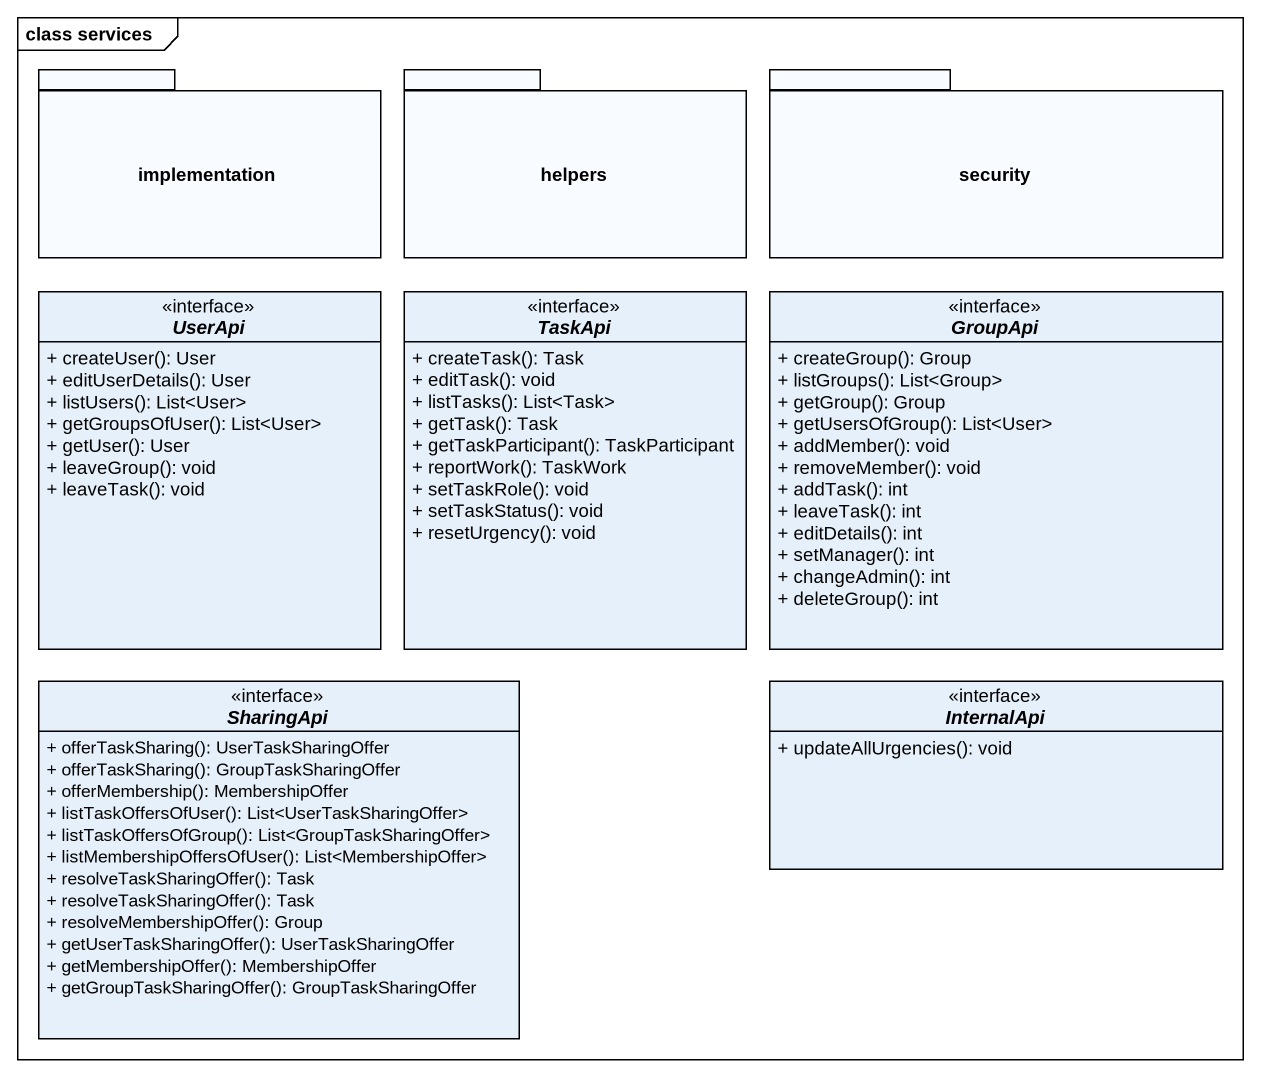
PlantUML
@startuml
mainframe class services
hide circle
hide empty members
skinparam classAttributeIconSize 0
package implementation {
}
package helpers {
}
package security {
}
interface UserApi {
  + createUser(): User
  + editUserDetails(): User
  + listUsers(): List<User>
  + getGroupsOfUser(): List<User>
  + getUser(): User
  + leaveGroup(): void
  + leaveTask(): void
}
interface TaskApi {
  + createTask(): Task
  + editTask(): void
  + listTasks(): List<Task>
  + getTask(): Task
  + getTaskParticipant(): TaskParticipant
  + reportWork(): TaskWork
  + setTaskRole(): void
  + setTaskStatus(): void
  + resetUrgency(): void
}
interface GroupApi {
  + createGroup(): Group
  + listGroups(): List<Group>
  + getGroup(): Group
  + getUsersOfGroup(): List<User>
  + addMember(): void
  + removeMember(): void
  + addTask(): int
  + leaveTask(): int
  + editDetails(): int
  + setManager(): int
  + changeAdmin(): int
  + deleteGroup(): int
}
interface SharingApi {
  + offerTaskSharing(): UserTaskSharingOffer
  + offerTaskSharing(): GroupTaskSharingOffer
  + offerMembership(): MembershipOffer
  + listTaskOffersOfUser(): List<UserTaskSharingOffer>
  + listTaskOffersOfGroup(): List<GroupTaskSharingOffer>
  + listMembershipOffersOfUser(): List<MembershipOffer>
  + resolveTaskSharingOffer(): Task
  + resolveTaskSharingOffer(): Task
  + resolveMembershipOffer(): Group
  + getUserTaskSharingOffer(): UserTaskSharingOffer
  + getMembershipOffer(): MembershipOffer
  + getGroupTaskSharingOffer(): GroupTaskSharingOffer
}
interface InternalApi {
  + updateAllUrgencies(): void
}
@enduml
